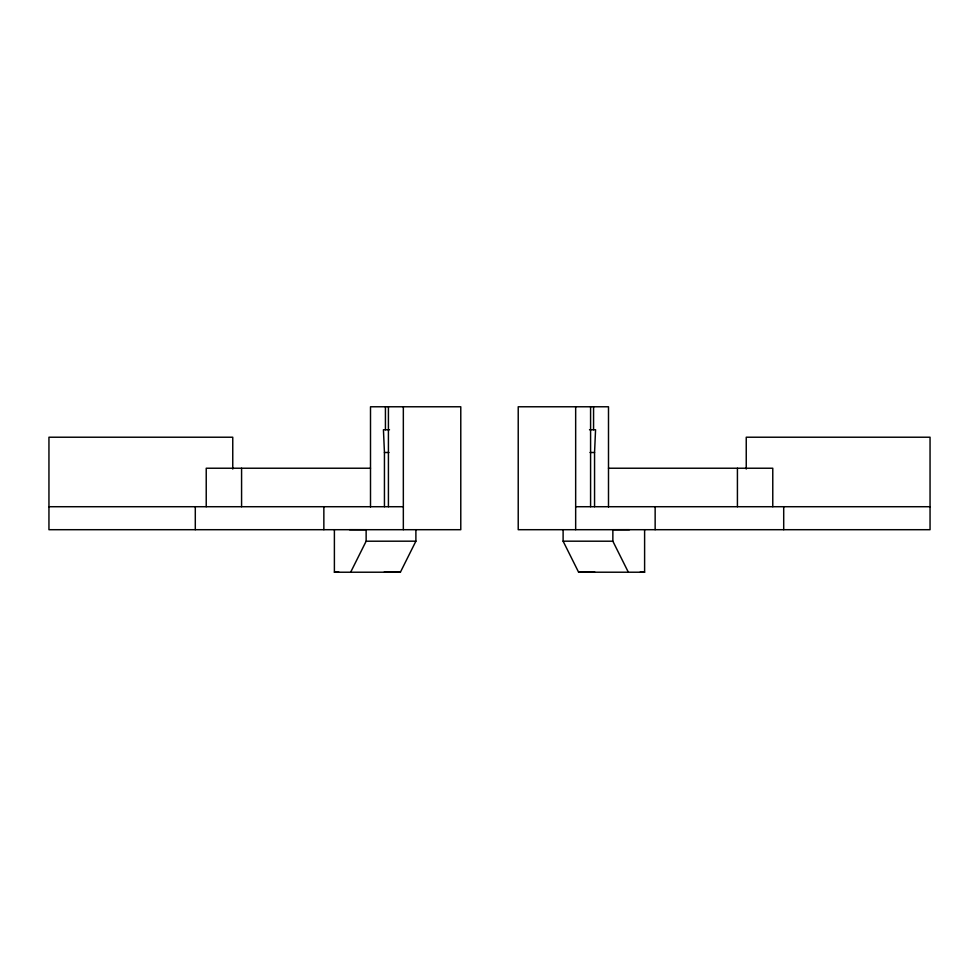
<?xml version="1.0" encoding="UTF-8"?>
<svg xmlns="http://www.w3.org/2000/svg" width="979" height="979" viewBox="0 0 979 979"><rect width="100%" height="100%" fill="white"/><g stroke="black" fill="none" stroke-linecap="round" stroke-linejoin="round"><path stroke-width="1.47" d="M644.61 529.7L644.61 572.226L578.601 572.201L563.109 541.179L563.109 529.7M628.347 572.226L612.854 541.216L612.866 529.725L629.497 529.7M594.559 506.718L594.559 452.494L595.562 429.744L589.517 429.744M334.39 529.7L334.39 572.226L350.653 572.226L366.146 541.216L366.134 529.725L349.503 529.7M350.653 572.226L400.399 572.201L415.891 541.179L415.891 529.7M389.483 429.744L383.438 429.744L384.441 452.494L384.441 506.718M384.441 452.494L388.969 452.494M590.031 452.494L594.559 452.494M370.503 468.231L206.226 468.231L206.226 506.718M608.497 468.231L772.774 468.231L772.774 506.718M48.95 506.718L403.336 506.718M575.664 506.718L930.05 506.718M366.146 541.216L415.891 541.179M563.109 541.179L612.854 541.216M334.39 572.226L338.905 572.226M640.095 572.226L644.61 572.226M384.135 572.201L400.399 572.201M578.601 572.201L594.865 572.201M783.702 506.718L783.702 529.7M746.243 469.051L746.243 437.221L930.05 437.221L930.05 529.7L518.221 529.7L518.221 406.774L608.497 406.774L608.497 506.926M737.42 468.231L737.42 506.718M655.147 506.718L655.147 529.7M593.568 406.774L593.568 429.744M590.582 406.774L590.582 506.718M575.664 406.774L575.664 529.7M403.336 406.774L403.336 529.7M388.418 406.774L388.418 506.718M385.432 406.774L385.432 429.744M370.503 506.926L370.503 406.774L460.779 406.774L460.779 529.7L48.95 529.7L48.95 437.221L232.757 437.221L232.757 469.051M323.853 506.718L323.853 529.7M241.58 468.231L241.58 506.718M195.298 506.718L195.298 529.7"/></g></svg>
